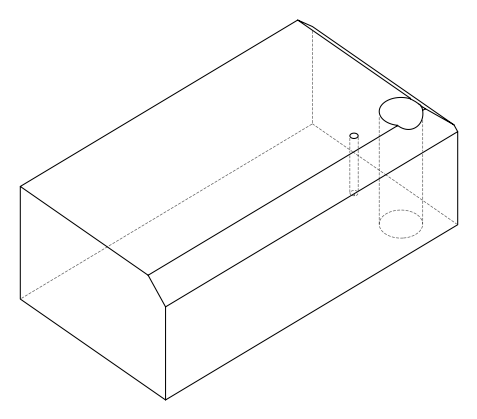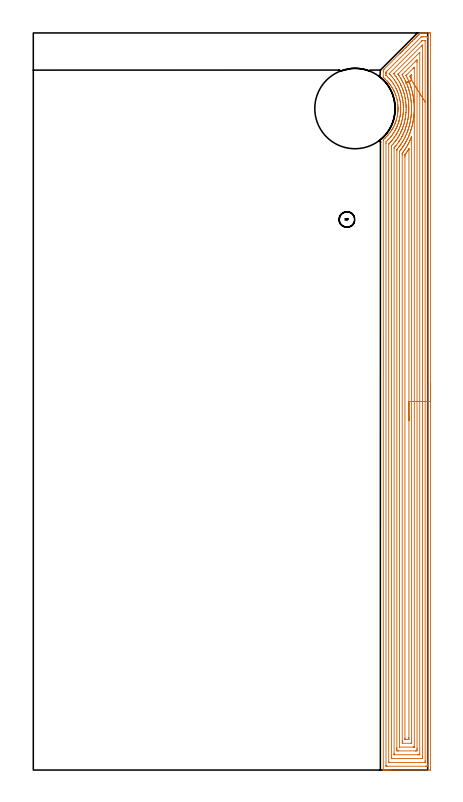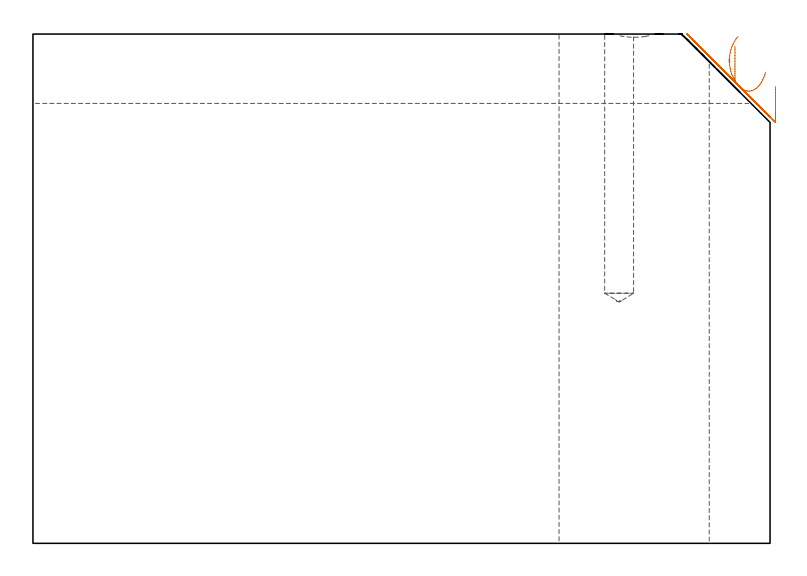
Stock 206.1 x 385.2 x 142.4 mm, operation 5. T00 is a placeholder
(PLAN: 5 operations, 3 tool changes, 39.4 min)
(1 SPOT_DRILL | STEP1POCKET | NXT0321_9005460120000 | 0.03 min | 0 mm3)
(2 INDEXABLE_INSERT_DRILL_THROUGH_HOLE_FROM_SOLID | STEP1HOLE | NXT0302_036 | 0.59 min | 197209 mm3)
(3 DRILL_BLIND_HOLE_INTO_CENTER | STEP1POCKET | UGT0301_476 | 0.31 min | 3750 mm3)
(4 AREA_MILL | FG_CHAMFER_SURFACE | UGT0205_001 | 11.1 min | 38435 mm3)
(5 AREA_MILL_1 | FG_CHAMFER_SURFACE_1 | UGT0205_001 | 27.38 min | 113878 mm3)
(TOOL NXT0321_9005460120000 | NC Spot Drill, 142deg, 12mm, Carbide, Uncoated | D12 PA142 FL30 Z2)
(TOOL NXT0302_036 | Index. Insert Drill 42mm [880-D4200L50-05] | D42 PA176 FL210 Z2)
(TOOL UGT0301_476 | Carbide Drill 8.1 mm | D8.1 PA118 FL75 Z2)
(TOOL UGT0205_001 | Chamfer Mill 20 x 3 x 45 deg. | D20 FL50 Z2)
(OP 5 AREA_MILL_1)
G17 G21 G94 G90
T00 M6
G54
G17 G0 G90 X207.6 Y202.6 S1061 M3
G43 Z152.4 H0
Z127.7
G94 G1 Y202.562 Z126.828 F250.
Y202.448 Z125.963
Y202.259 Z125.112
Y201.997 Z124.28
Y201.663 Z123.474
Y201.26 Z122.7
Y200.792 Z121.964
Y200.26 Z121.272
Y199.671 Z120.629
Y199.028 Z120.04
Y198.336 Z119.508
Y197.6 Z119.04
Y196.826 Z118.637
Y196.02 Z118.303
Y195.188 Z118.041
Y194.337 Z117.852
Y193.472 Z117.738
Y192.6 Z117.7
Y1.049
X207.599 Y0.613 Z117.701
X207.595 Y0.161 Z117.703
X207.592 Y0.01 Z117.706
X207.149 Y0. Z118.148
X186.6 Z138.695
X185.995 Z139.299
X185.442 Z139.855
X185.114 Z140.182
X184.56 Z140.736
X184.232 Z141.063
X183.576 Z141.723
X183.236 Z142.064
X183.018 Z142.275
X182.904 Y0.006 Z142.387
X182.902 Y0.007 Z142.388
X182.9 Y0.165 Z142.4
Y0.166
Y329.224
X182.904 Y329.443 Z142.389
X183.02 Y329.549 Z142.277
X183.087 Y329.608 Z142.212
X183.159 Y329.67 Z142.141
X183.597 Y330.049 Z141.702
X183.67 Y330.117 Z141.629
X183.792 Y330.23 Z141.504
X183.915 Y330.343 Z141.383
X184.534 Y330.942 Z140.764
X184.809 Y331.227 Z140.489
X185.366 Y331.834 Z139.934
X185.424 Y331.902 Z139.876
X185.701 Y332.228 Z139.595
X186.107 Y332.727 Z139.193
X186.597 Y333.374 Z138.701
X186.772 Y333.619 Z138.526
X187.213 Y334.284 Z138.082
X187.317 Y334.439 Z137.979
X187.366 Y334.512 Z137.931
X187.41 Y334.581 Z137.887
X187.491 Y334.709 Z137.807
X187.894 Y335.404 Z137.405
X187.931 Y335.474 Z137.368
X188.052 Y335.697 Z137.248
X188.172 Y335.921 Z137.126
X188.24 Y336.046 Z137.059
X188.346 Y336.244 Z136.951
X188.384 Y336.315 Z136.912
X188.592 Y336.751 Z136.706
X188.791 Y337.189 Z136.508
X188.933 Y337.53 Z136.365
X189.006 Y337.707 Z136.289
X189.135 Y338.014 Z136.162
X189.163 Y338.082 Z136.133
X189.279 Y338.38 Z136.019
X189.3 Y338.442 Z135.997
X189.354 Y338.6 Z135.942
X189.485 Y338.975 Z135.814
X189.577 Y339.271 Z135.721
X189.598 Y339.344 Z135.697
X189.741 Y339.801 Z135.555
X189.762 Y339.867 Z135.534
X190. Y340.76 Z135.298
X190.173 Y341.504 Z135.125
X190.201 Y341.652 Z135.096
X190.213 Y341.725 Z135.083
X190.351 Y342.545 Z134.945
X190.405 Y342.958 Z134.893
X190.417 Y343.065 Z134.877
X190.465 Y343.437 Z134.829
X190.472 Y343.511 Z134.822
X190.518 Y343.999 Z134.779
X190.547 Y344.33 Z134.747
X190.551 Y344.404 Z134.741
X190.575 Y344.776 Z134.723
X190.59 Y345.222 Z134.708
X190.591 Y345.251
Y345.297 Z134.706
X190.596 Y345.669 Z134.702
X190.595 Y345.753 Z134.703
X190.589 Y346.115 Z134.706
X190.585 Y346.19 Z134.708
X190.577 Y346.382 Z134.718
X190.548 Y347.007 Z134.743
X190.541 Y347.083 Z134.749
X190.488 Y347.726 Z134.809
X190.473 Y347.9 Z134.824
X190.361 Y348.792 Z134.938
X190.351 Y348.855 Z134.948
X190.213 Y349.685 Z135.085
X190.101 Y350.237 Z135.199
X190.018 Y350.577 Z135.277
X189.782 Y351.47 Z135.517
X189.505 Y352.362 Z135.792
X189.477 Y352.441 Z135.818
X189.382 Y352.722 Z135.917
X189.325 Y352.887 Z135.973
X189.279 Y353.021 Z136.02
X189.19 Y353.255 Z136.106
X189.009 Y353.702 Z136.288
X188.819 Y354.148 Z136.48
X188.575 Y354.673 Z136.721
X188.43 Y354.992 Z136.87
X188.407 Y355.04 Z136.892
X188.31 Y355.227 Z136.989
X188.162 Y355.51 Z137.135
X188.131 Y355.566 Z137.166
X187.932 Y355.933 Z137.367
X187.492 Y356.692 Z137.808
X187.408 Y356.825 Z137.891
X186.816 Y357.718 Z138.483
X186.598 Y358.027 Z138.702
X186.437 Y358.245 Z138.863
X186.381 Y358.321 Z138.919
X186.157 Y358.61 Z139.141
X186.091 Y358.691 Z139.205
X185.995 Y358.81 Z139.301
X185.733 Y359.138 Z139.567
X185.704 Y359.174 Z139.596
X185.582 Y359.32 Z139.718
X185.565 Y359.34 Z139.735
X185.422 Y359.503 Z139.876
X185.408 Y359.519 Z139.89
X185.114 Y359.841 Z140.186
X184.808 Y360.174 Z140.488
X184.597 Y360.395 Z140.701
X183.899 Y361.073 Z141.398
X183.792 Y361.172 Z141.506
X183.668 Y361.288 Z141.631
X182.99 Y361.876 Z142.309
X182.906 Y361.95 Z142.392
X182.9 Y362.263 Z142.4
Y364.942
X182.907 Y365.801 Z142.393
X182.938 Y365.835 Z142.362
X183.351 Y366.251 Z141.949
X191.589 Y374.49 Z133.709
X191.724 Y374.626 Z133.571
X191.864 Y374.765 Z133.434
X192.024 Y374.925 Z133.274
X192.165 Y375.067 Z133.131
X192.31 Y375.211 Z132.988
X192.459 Y375.36 Z132.839
X192.606 Y375.508 Z132.69
X192.757 Y375.658 Z132.541
X192.894 Y375.795 Z132.404
X193.046 Y375.949 Z132.249
X193.203 Y376.104 Z132.095
X193.329 Y376.23 Z131.969
X193.487 Y376.39 Z131.808
X193.991 Y376.891 Z131.309
X194.245 Y377.146 Z131.053
X194.369 Y377.27 Z130.928
X194.718 Y377.618 Z130.582
X194.908 Y377.808 Z130.392
X195.138 Y378.039 Z130.16
X195.25 Y378.152 Z130.046
X195.825 Y378.725 Z129.475
X196.031 Y378.932 Z129.267
X196.131 Y379.033 Z129.165
X196.572 Y379.472 Z128.727
X197.013 Y379.915 Z128.283
X197.222 Y380.123 Z128.077
X197.264 Y380.164 Z128.036
X197.894 Y380.796 Z127.402
X198.112 Y381.012 Z127.188
X198.776 Y381.677 Z126.521
X198.96 Y381.86 Z126.34
X199.009 Y381.909 Z126.291
X199.657 Y382.558 Z125.64
X199.809 Y382.709 Z125.491
X199.901 Y382.801 Z125.398
X200.098 Y382.999 Z125.2
X200.198 Y383.099 Z125.1
X200.538 Y383.44 Z124.759
X200.657 Y383.558 Z124.642
X200.794 Y383.694 Z124.505
X200.979 Y383.88 Z124.318
X201.091 Y383.992 Z124.206
X201.687 Y384.587 Z123.612
X201.861 Y384.762 Z123.437
X202.301 Y385.2 Z122.998
X203.623 Z121.671
X204.833 Z120.464
X205.386 Z119.908
X206.872 Z118.423
X207.149 Y385.197 Z118.147
X207.591 Y385.19 Z117.705
X207.595 Y385.039 Z117.702
X207.599 Y384.587 Z117.701
X207.6 Y384.131 Z117.7
Y192.6
X206.186 Z119.114
Y3.292
X206.184 Y2.484 Z119.116
X206.182 Y2.399 Z119.118
X206.166 Y2.01 Z119.134
X205.777 Y2.003 Z119.523
X205.386 Y2.001 Z119.914
X204.898 Y2. Z120.402
X185.114 Y2.001 Z140.186
X184.622 Y2.003 Z140.678
X184.413 Y2.01 Z140.887
X184.321 Y2.031 Z140.979
X184.316 Y2.314 Z140.984
X184.315 Y2.399 Z140.985
Y327.438
X184.321 Y328.241 Z140.979
X184.328 Y328.331 Z140.972
X185.186 Y329.15 Z140.114
X185.261 Y329.224 Z140.039
X185.622 Y329.601 Z139.678
X185.995 Y329.996 Z139.305
X186.053 Y330.058 Z139.247
X186.105 Y330.117 Z139.195
X186.463 Y330.535 Z138.837
X186.867 Y331.01 Z138.433
X186.877 Y331.022 Z138.423
X187.258 Y331.516 Z138.042
X187.554 Y331.902 Z137.746
X187.61 Y331.978 Z137.69
X187.641 Y332.021 Z137.659
X187.758 Y332.19 Z137.542
X188.001 Y332.549 Z137.299
X188.165 Y332.795 Z137.135
X188.352 Y333.086 Z136.948
X188.639 Y333.539 Z136.661
X188.695 Y333.632 Z136.605
X188.728 Y333.688 Z136.572
X189.015 Y334.2 Z136.285
X189.228 Y334.581 Z136.072
X189.291 Y334.698 Z136.009
X189.332 Y334.773 Z135.968
X189.521 Y335.132 Z135.779
X189.633 Y335.36 Z135.667
X189.687 Y335.474 Z135.613
X189.912 Y335.971 Z135.388
X190.088 Y336.367 Z135.212
X190.144 Y336.498 Z135.156
X190.402 Y337.116 Z134.898
X190.443 Y337.219 Z134.857
X190.458 Y337.26 Z134.842
X190.674 Y337.878 Z134.626
X190.768 Y338.153 Z134.532
X190.895 Y338.547 Z134.405
X191.052 Y339.046 Z134.248
X191.073 Y339.117 Z134.227
X191.09 Y339.177 Z134.21
X191.104 Y339.228 Z134.196
X191.293 Y339.939 Z134.007
X191.46 Y340.654 Z133.84
X191.499 Y340.832 Z133.801
X191.606 Y341.398 Z133.694
X191.663 Y341.725 Z133.637
X191.734 Y342.162 Z133.566
X191.798 Y342.618 Z133.502
X191.821 Y342.793 Z133.479
X191.839 Y342.949 Z133.461
X191.896 Y343.511 Z133.404
X191.919 Y343.761 Z133.381
X191.967 Y344.404 Z133.333
X191.978 Y344.593 Z133.322
X192.004 Y345.297 Z133.296
X192.005 Y345.377 Z133.295
X192.003 Y346.107 Z133.297
X192.001 Y346.19 Z133.299
X191.972 Y346.888 Z133.328
X191.962 Y347.083 Z133.338
X191.947 Y347.304 Z133.353
X191.887 Y347.976 Z133.413
X191.855 Y348.29 Z133.445
X191.782 Y348.869 Z133.518
X191.72 Y349.32 Z133.58
X191.647 Y349.762 Z133.653
X191.534 Y350.401 Z133.766
X191.481 Y350.655 Z133.819
X191.284 Y351.508 Z134.016
X191.273 Y351.548 Z134.027
X191.269 Y351.562 Z134.031
X191.018 Y352.441 Z134.282
X190.903 Y352.826 Z134.397
X190.737 Y353.334 Z134.563
X190.443 Y354.186 Z134.857
X190.427 Y354.227 Z134.873
X190.402 Y354.288 Z134.898
X190.048 Y355.12 Z135.252
X189.757 Y355.773 Z135.543
X189.644 Y356.013 Z135.656
X189.521 Y356.262 Z135.779
X189.179 Y356.906 Z136.121
X188.735 Y357.702 Z136.565
X188.678 Y357.798 Z136.622
X188.639 Y357.862 Z136.661
X188.1 Y358.691 Z137.2
X187.758 Y359.2 Z137.542
X187.482 Y359.584 Z137.818
X186.877 Y360.375 Z138.423
X186.794 Y360.477 Z138.506
X186.426 Y360.914 Z138.874
X186.026 Y361.37 Z139.274
X185.995 Y361.404 Z139.305
X185.582 Y361.841 Z139.718
X185.171 Y362.263 Z140.129
X184.35 Y363.051 Z140.95
X184.322 Y363.079 Z140.978
X184.32 Y363.103 Z140.98
X184.318 Y363.156 Z140.982
X184.314 Y363.966 Z140.986
Y364.049
X184.316 Y364.454 Z140.984
X184.319 Y364.656 Z140.981
X184.321 Y364.753 Z140.979
X184.367 Y364.806 Z140.933
X184.495 Y364.942 Z140.805
X184.805 Y365.255 Z140.495
X185.114 Y365.564 Z140.186
X202.352 Y382.801 Z122.948
X202.55 Y382.996 Z122.75
X202.742 Y383.182 Z122.558
X203.235 Y383.195 Z122.065
X203.623 Y383.198 Z121.677
X204.112 Y383.2 Z121.188
X204.993 Z120.307
X205.386 Y383.199 Z119.914
X205.878 Y383.197 Z119.422
X206.087 Y383.19 Z119.213
X206.179 Y383.169 Z119.121
X206.184 Y382.886 Z119.116
X206.185 Y382.801 Z119.115
X206.186 Y192.6 Z119.114
X204.772 Z120.528
Y4.807
X204.771 Y4.184 Z120.529
X204.769 Y4.05 Z120.531
X204.766 Y4.018 Z120.534
X204.764 Y4.01 Z120.536
X204.747 Y4.007 Z120.553
X204.686 Y4.001 Z120.614
X186.177 Y4. Z139.123
X185.995 Y4.001 Z139.305
X185.813 Y4.003 Z139.487
X185.762 Y4.006 Z139.538
X185.735 Y4.01 Z139.565
X185.734 Y4.024 Z139.566
X185.731 Y4.094 Z139.569
X185.729 Y4.184 Z139.571
Y326.815
X185.731 Y327.126 Z139.569
X185.733 Y327.203 Z139.567
X185.735 Y327.238 Z139.565
X185.759 Y327.268 Z139.541
X185.923 Y327.438 Z139.377
X185.959 Y327.474 Z139.341
X185.995 Y327.51 Z139.305
X186.396 Y327.925 Z138.904
X186.784 Y328.331 Z138.516
X186.829 Y328.379 Z138.471
X186.877 Y328.432 Z138.423
X187.243 Y328.853 Z138.057
X187.564 Y329.224 Z137.736
X187.653 Y329.33 Z137.647
X187.758 Y329.461 Z137.542
X188.045 Y329.825 Z137.255
X188.272 Y330.117 Z137.028
X188.431 Y330.328 Z136.869
X188.639 Y330.611 Z136.661
X188.803 Y330.844 Z136.497
X188.917 Y331.01 Z136.383
X189.513 Y331.911 Z135.787
X189.521 Y331.924 Z135.779
X189.843 Y332.469 Z135.457
X190.034 Y332.795 Z135.266
X190.167 Y333.033 Z135.133
X190.402 Y333.46 Z134.898
X190.482 Y333.608 Z134.818
X190.523 Y333.688 Z134.777
X190.779 Y334.199 Z134.521
X190.962 Y334.581 Z134.338
X191.064 Y334.804 Z134.236
X191.284 Y335.295 Z134.016
X191.337 Y335.42 Z133.963
X191.36 Y335.474 Z133.94
X191.594 Y336.053 Z133.706
X191.717 Y336.367 Z133.583
X191.838 Y336.699 Z133.462
X192.037 Y337.26 Z133.263
X192.07 Y337.357 Z133.23
X192.165 Y337.655 Z133.135
X192.282 Y338.035 Z133.018
X192.317 Y338.153 Z132.983
X192.477 Y338.73 Z132.823
X192.562 Y339.046 Z132.738
X192.661 Y339.437 Z132.639
X192.782 Y339.939 Z132.518
X192.831 Y340.158 Z132.469
X192.969 Y340.832 Z132.331
X192.981 Y340.898 Z132.319
X193.046 Y341.276 Z132.254
X193.109 Y341.662 Z132.191
X193.118 Y341.725 Z132.182
X193.213 Y342.45 Z132.087
X193.232 Y342.618 Z132.068
X193.299 Y343.256 Z132.001
X193.321 Y343.511 Z131.979
X193.365 Y344.082 Z131.935
X193.385 Y344.404 Z131.915
X193.405 Y344.934 Z131.895
X193.414 Y345.297 Z131.886
X193.415 Y345.816 Z131.885
X193.412 Y346.19 Z131.888
X193.393 Y346.732 Z131.907
X193.376 Y347.083 Z131.924
X193.338 Y347.681 Z131.962
X193.313 Y347.976 Z131.987
X193.246 Y348.667 Z132.054
X193.222 Y348.869 Z132.078
X193.115 Y349.692 Z132.185
X193.104 Y349.762 Z132.196
X193.046 Y350.12 Z132.254
X192.946 Y350.655 Z132.354
X192.816 Y351.314 Z132.484
X192.763 Y351.548 Z132.537
X192.673 Y351.926 Z132.627
X192.537 Y352.441 Z132.763
X192.345 Y353.151 Z132.955
X192.291 Y353.334 Z133.009
X192.165 Y353.742 Z133.135
X192.047 Y354.107 Z133.253
X192.008 Y354.227 Z133.292
X191.922 Y354.473 Z133.378
X191.686 Y355.12 Z133.614
X191.57 Y355.41 Z133.73
X191.325 Y356.013 Z133.975
X191.284 Y356.11 Z134.016
X191.035 Y356.654 Z134.265
X190.918 Y356.906 Z134.382
X190.57 Y357.629 Z134.73
X190.48 Y357.798 Z134.82
X190.402 Y357.943 Z134.898
X189.978 Y358.691 Z135.322
X189.521 Y359.463 Z135.779
X189.445 Y359.584 Z135.855
X189.307 Y359.801 Z135.993
X188.851 Y360.477 Z136.449
X188.639 Y360.78 Z136.661
X188.197 Y361.37 Z137.103
X187.758 Y361.933 Z137.542
X187.487 Y362.263 Z137.813
X186.877 Y362.962 Z138.423
X186.701 Y363.156 Z138.599
X186.356 Y363.522 Z138.944
X185.995 Y363.903 Z139.305
X185.959 Y363.949 Z139.341
X185.995 Y363.991 Z139.305
X186.05 Y364.049 Z139.25
X203.015 Y381.016 Z122.285
X203.14 Y381.134 Z122.16
X203.185 Y381.174 Z122.115
X203.21 Y381.19 Z122.09
X203.26 Y381.193 Z122.04
X203.442 Y381.199 Z121.858
X204.686 Z120.614
X204.747 Y381.193 Z120.553
X204.764 Y381.19 Z120.536
X204.766 Y381.182 Z120.534
X204.769 Y381.15 Z120.531
X204.771 Y381.016 Z120.529
X204.772 Y192.6 Z120.528
X203.357 Z121.943
Y6.863
X203.354 Y6.243 Z121.946
X203.35 Y6.034 Z121.95
X203.348 Y6.009 Z121.952
X203.327 Y6.007 Z121.973
X203.275 Y6.003 Z122.025
X203.168 Y6.001 Z122.132
X187.728 Y6. Z137.572
X187.328 Y6.01 Z137.972
X187.15 Y6.024 Z138.15
X187.148 Y6.126 Z138.152
X187.144 Y6.593 Z138.156
X187.143 Y6.863 Z138.157
Y7.487
Y325.652
X187.145 Y325.963 Z138.155
X187.147 Y326.119 Z138.153
X187.15 Y326.193 Z138.15
X187.181 Y326.236 Z138.119
X187.758 Y326.871 Z137.542
X188.023 Y327.17 Z137.277
X188.257 Y327.438 Z137.043
X188.433 Y327.647 Z136.867
X188.639 Y327.896 Z136.661
X188.832 Y328.135 Z136.468
X188.986 Y328.331 Z136.314
X189.22 Y328.635 Z136.08
X189.521 Y329.031 Z135.779
X189.602 Y329.141 Z135.698
X189.661 Y329.224 Z135.639
X189.963 Y329.668 Z135.337
X190.266 Y330.117 Z135.034
X190.32 Y330.2 Z134.98
X190.402 Y330.327 Z134.898
X190.663 Y330.745 Z134.637
X190.824 Y331.01 Z134.476
X190.996 Y331.301 Z134.304
X191.284 Y331.798 Z134.016
X191.321 Y331.865 Z133.979
X191.341 Y331.902 Z133.959
X191.628 Y332.446 Z133.672
X191.81 Y332.795 Z133.49
X191.929 Y333.034 Z133.371
X192.165 Y333.521 Z133.135
X192.218 Y333.635 Z133.082
X192.242 Y333.688 Z133.058
X192.487 Y334.255 Z132.813
X192.626 Y334.581 Z132.674
X192.75 Y334.882 Z132.55
X192.988 Y335.474 Z132.312
X193.005 Y335.517 Z132.295
X193.046 Y335.632 Z132.254
X193.236 Y336.176 Z132.064
X193.3 Y336.367 Z132.
X193.454 Y336.847 Z131.846
X193.582 Y337.26 Z131.718
X193.662 Y337.53 Z131.638
X193.839 Y338.153 Z131.461
X193.858 Y338.224 Z131.442
X193.928 Y338.489 Z131.372
X194.038 Y338.935 Z131.262
X194.064 Y339.046 Z131.236
X194.201 Y339.662 Z131.099
X194.257 Y339.939 Z131.043
X194.347 Y340.408 Z130.953
X194.42 Y340.832 Z130.88
X194.475 Y341.171 Z130.825
X194.555 Y341.725 Z130.745
X194.585 Y341.953 Z130.715
X194.664 Y342.618 Z130.636
X194.678 Y342.751 Z130.622
X194.748 Y343.511 Z130.552
X194.753 Y343.568 Z130.547
X194.808 Y344.404 Z130.492
X194.835 Y345.297 Z130.465
X194.833 Y346.166 Z130.467
X194.832 Y346.19 Z130.468
X194.809 Y346.861 Z130.491
X194.8 Y347.083 Z130.5
X194.799 Y347.093 Z130.501
X194.741 Y347.976 Z130.559
X194.735 Y348.051 Z130.565
X194.655 Y348.869 Z130.645
X194.636 Y349.044 Z130.664
X194.543 Y349.762 Z130.757
X194.498 Y350.077 Z130.802
X194.404 Y350.655 Z130.896
X194.317 Y351.153 Z130.983
X194.238 Y351.548 Z131.062
X194.081 Y352.285 Z131.219
X194.044 Y352.441 Z131.256
X193.928 Y352.91 Z131.372
X193.814 Y353.334 Z131.486
X193.771 Y353.493 Z131.529
X193.553 Y354.227 Z131.747
X193.384 Y354.778 Z131.916
X193.269 Y355.12 Z132.031
X193.046 Y355.764 Z132.254
X192.956 Y356.013 Z132.344
X192.9 Y356.161 Z132.4
X192.587 Y356.906 Z132.713
X192.23 Y357.733 Z133.07
X192.2 Y357.798 Z133.1
X192.165 Y357.873 Z133.135
X191.897 Y358.42 Z133.403
X191.762 Y358.691 Z133.538
X191.284 Y359.596 Z134.016
X190.761 Y360.477 Z134.539
X190.402 Y361.059 Z134.898
X190.202 Y361.37 Z135.098
X189.792 Y361.988 Z135.508
X189.596 Y362.263 Z135.704
X189.521 Y362.364 Z135.779
X188.914 Y363.156 Z136.386
X188.349 Y363.874 Z136.951
X188.346 Y363.886 Z136.954
X188.379 Y363.924 Z136.921
X188.426 Y363.975 Z136.874
X188.498 Y364.049 Z136.802
X188.569 Y364.121 Z136.731
X202.785 Y378.337 Z122.515
X203.169 Y378.713 Z122.131
X203.346 Y378.885 Z121.954
X203.35 Y378.799 Z121.95
X203.355 Y378.337 Z121.945
X203.357 Y378.066 Z121.943
Y192.6
X201.943 Z123.357
X201.942 Y8.482 Z123.358
X201.94 Y8.315 Z123.36
X201.934 Y8.01 Z123.366
X201.861 Y8.007 Z123.439
X201.618 Y8.002 Z123.682
X200.979 Y8. Z124.321
X200.739 Z124.561
X188.639 Y8.001 Z136.661
X188.597 Y8.003 Z136.703
X188.574 Y8.006 Z136.726
X188.567 Y8.008 Z136.733
X188.564 Y8.065 Z136.736
X188.559 Y8.399 Z136.741
X188.557 Y8.566 Z136.743
Y324.842
X188.564 Y325.201 Z136.736
X188.585 Y325.23 Z136.715
X188.639 Y325.298 Z136.661
X188.803 Y325.486 Z136.497
X188.947 Y325.652 Z136.353
X189.213 Y325.964 Z136.087
X189.521 Y326.329 Z135.779
X189.618 Y326.447 Z135.682
X189.696 Y326.545 Z135.604
X190.402 Y327.456 Z134.898
X190.762 Y327.966 Z134.538
X191.018 Y328.331 Z134.282
X191.126 Y328.491 Z134.174
X191.284 Y328.729 Z134.016
X191.477 Y329.028 Z133.823
X191.6 Y329.224 Z133.7
X191.816 Y329.577 Z133.484
X192.165 Y330.156 Z133.135
X192.468 Y330.703 Z132.832
X192.635 Y331.01 Z132.665
X192.779 Y331.28 Z132.521
X193.046 Y331.791 Z132.254
X193.084 Y331.865 Z132.216
X193.102 Y331.902 Z132.198
X193.365 Y332.473 Z131.935
X193.512 Y332.795 Z131.788
X193.64 Y333.087 Z131.66
X193.899 Y333.688 Z131.401
X193.908 Y333.709 Z131.392
X193.928 Y333.757 Z131.372
X194.159 Y334.347 Z131.141
X194.249 Y334.581 Z131.051
X194.399 Y334.997 Z130.901
X194.566 Y335.474 Z130.734
X194.628 Y335.658 Z130.672
X194.809 Y336.221 Z130.491
X194.844 Y336.332 Z130.456
X194.854 Y336.367 Z130.446
X195.042 Y337.024 Z130.258
X195.108 Y337.26 Z130.192
X195.231 Y337.726 Z130.069
X195.34 Y338.153 Z129.96
X195.409 Y338.439 Z129.891
X195.55 Y339.046 Z129.75
X195.575 Y339.163 Z129.725
X195.691 Y339.74 Z129.609
X195.722 Y339.907 Z129.578
X195.728 Y339.939 Z129.572
X195.848 Y340.673 Z129.452
X195.872 Y340.832 Z129.428
X195.957 Y341.455 Z129.343
X195.991 Y341.725 Z129.309
X196.052 Y342.252 Z129.248
X196.089 Y342.618 Z129.211
X196.13 Y343.066 Z129.17
X196.164 Y343.511 Z129.136
X196.19 Y343.898 Z129.11
X196.217 Y344.404 Z129.083
X196.23 Y344.751 Z129.07
X196.243 Y345.297 Z129.057
X196.245 Y345.629 Z129.055
X196.241 Y346.19 Z129.059
X196.232 Y346.534 Z129.068
X196.21 Y347.083 Z129.09
X196.191 Y347.469 Z129.109
X196.157 Y347.976 Z129.143
X196.122 Y348.432 Z129.178
X196.08 Y348.869 Z129.22
X196.022 Y349.426 Z129.278
X195.981 Y349.762 Z129.319
X195.889 Y350.454 Z129.411
X195.858 Y350.655 Z129.442
X195.715 Y351.523 Z129.585
X195.711 Y351.548 Z129.589
X195.691 Y351.658 Z129.609
X195.527 Y352.441 Z129.773
X195.48 Y352.654 Z129.82
X195.316 Y353.334 Z129.984
X195.188 Y353.843 Z130.112
X195.082 Y354.227 Z130.218
X194.835 Y355.093 Z130.465
X194.827 Y355.12 Z130.473
X194.809 Y355.177 Z130.491
X194.605 Y355.806 Z130.695
X194.536 Y356.013 Z130.764
X194.388 Y356.439 Z130.912
X194.217 Y356.906 Z131.083
X193.928 Y357.642 Z131.372
X193.817 Y357.911 Z131.483
X193.466 Y358.691 Z131.834
X193.046 Y359.598 Z132.254
X192.579 Y360.477 Z132.721
X192.165 Y361.225 Z133.135
X192.082 Y361.37 Z133.218
X191.962 Y361.576 Z133.338
X191.536 Y362.263 Z133.764
X191.284 Y362.659 Z134.016
X190.956 Y363.156 Z134.344
X190.607 Y363.68 Z134.693
X190.605 Y363.697 Z134.695
X190.612 Y363.707 Z134.688
X190.633 Y363.732 Z134.667
X190.673 Y363.775 Z134.627
X201.763 Y374.864 Z123.537
X201.861 Y374.957 Z123.439
X201.928 Y375.018 Z123.372
X201.937 Y375.02 Z123.363
X201.939 Y374.987 Z123.361
X201.942 Y374.932 Z123.358
X201.943 Y374.848 Z123.357
Y374.765
Y192.6
X200.529 Z124.771
Y11.328
X200.528 Y10.893 Z124.772
X200.525 Y10.435 Z124.775
X200.52 Y10.007 Z124.78
X200.098 Y10.004 Z125.202
X199.645 Y10.001 Z125.655
X190.831 Z134.469
X190.402 Y10.005 Z134.898
X189.98 Y10.01 Z135.32
X189.975 Y10.435 Z135.325
X189.972 Y10.871 Z135.328
X189.971 Y11.328 Z135.329
Y11.765
X189.972 Y323.866 Z135.328
X189.973 Y324.084 Z135.327
X189.976 Y324.193 Z135.324
X189.978 Y324.243 Z135.322
X190.001 Y324.272 Z135.299
X190.401 Y324.759 Z134.899
X190.794 Y325.255 Z134.506
X191.105 Y325.652 Z134.195
X191.183 Y325.753 Z134.117
X191.284 Y325.887 Z134.016
X191.56 Y326.265 Z133.74
X191.761 Y326.545 Z133.539
X191.928 Y326.785 Z133.372
X192.165 Y327.134 Z133.135
X192.286 Y327.316 Z133.014
X192.365 Y327.438 Z132.935
X192.631 Y327.858 Z132.669
X192.928 Y328.331 Z132.372
X192.973 Y328.405 Z132.327
X193.046 Y328.529 Z132.254
X193.299 Y328.968 Z132.001
X193.445 Y329.224 Z131.855
X193.618 Y329.537 Z131.682
X193.928 Y330.105 Z131.372
X193.932 Y330.112 Z131.368
X194.228 Y330.705 Z131.072
X194.377 Y331.01 Z130.923
X194.516 Y331.307 Z130.784
X194.809 Y331.949 Z130.491
X195.059 Y332.542 Z130.241
X195.164 Y332.795 Z130.136
X195.316 Y333.175 Z129.984
X195.517 Y333.688 Z129.783
X195.564 Y333.816 Z129.736
X195.691 Y334.168 Z129.609
X195.797 Y334.474 Z129.503
X195.833 Y334.581 Z129.467
X196.015 Y335.146 Z129.285
X196.117 Y335.474 Z129.183
X196.223 Y335.828 Z129.077
X196.381 Y336.367 Z128.919
X196.423 Y336.519 Z128.877
X196.572 Y337.069 Z128.728
X196.611 Y337.221 Z128.689
X196.62 Y337.26 Z128.68
X196.782 Y337.94 Z128.518
X196.831 Y338.153 Z128.469
X196.942 Y338.671 Z128.358
X197.018 Y339.046 Z128.282
X197.087 Y339.417 Z128.213
X197.178 Y339.939 Z128.122
X197.217 Y340.179 Z128.083
X197.314 Y340.832 Z127.986
X197.332 Y340.956 Z127.969
X197.429 Y341.725 Z127.871
X197.432 Y341.747 Z127.868
X197.454 Y341.935 Z127.846
X197.514 Y342.557 Z127.786
X197.519 Y342.618 Z127.781
X197.58 Y343.383 Z127.72
X197.588 Y343.511 Z127.712
X197.628 Y344.227 Z127.672
X197.636 Y344.404 Z127.664
X197.656 Y345.092 Z127.644
X197.658 Y345.297 Z127.642
X197.659 Y345.982 Z127.641
X197.656 Y346.19 Z127.644
X197.637 Y346.897 Z127.663
X197.629 Y347.083 Z127.671
X197.589 Y347.838 Z127.711
X197.58 Y347.976 Z127.72
X197.517 Y348.804 Z127.783
X197.512 Y348.869 Z127.788
X197.454 Y349.463 Z127.846
X197.421 Y349.762 Z127.879
X197.417 Y349.799 Z127.883
X197.303 Y350.655 Z127.997
X197.278 Y350.833 Z128.022
X197.161 Y351.548 Z128.139
X197.1 Y351.906 Z128.2
X196.996 Y352.441 Z128.304
X196.879 Y353.023 Z128.421
X196.808 Y353.334 Z128.492
X196.607 Y354.191 Z128.693
X196.598 Y354.227 Z128.702
X196.572 Y354.326 Z128.728
X196.352 Y355.12 Z128.948
X196.264 Y355.432 Z129.036
X196.087 Y356.013 Z129.213
X195.863 Y356.731 Z129.437
X195.804 Y356.906 Z129.496
X195.691 Y357.23 Z129.609
X195.482 Y357.798 Z129.818
X195.352 Y358.141 Z129.948
X195.125 Y358.691 Z130.175
X194.809 Y359.44 Z130.491
X194.746 Y359.584 Z130.554
X194.695 Y359.7 Z130.605
X194.324 Y360.477 Z130.976
X193.928 Y361.276 Z131.372
X193.896 Y361.338 Z131.404
X193.879 Y361.37 Z131.421
X193.823 Y361.476 Z131.477
X193.387 Y362.263 Z131.913
X193.262 Y362.482 Z132.038
X193.046 Y362.856 Z132.254
X192.87 Y363.156 Z132.43
X192.792 Y363.294 Z132.508
X192.748 Y363.388 Z132.552
X192.781 Y363.425 Z132.519
X193.046 Y363.697 Z132.254
X194.29 Y364.942 Z131.01
X199.648 Y370.3 Z125.652
X200.098 Y370.745 Z125.202
X200.324 Y370.964 Z124.976
X200.522 Y371.147 Z124.778
X200.526 Y370.926 Z124.774
X200.528 Y370.757 Z124.772
X200.529 Y370.3 Z124.771
Y369.863
Y192.6
X199.115 Z126.185
X199.114 Y12.325 Z126.186
X199.113 Y12.221 Z126.187
X199.108 Y12.026 Z126.192
X199.105 Y12.01 Z126.195
X199.033 Y12.006 Z126.267
X198.917 Y12.002 Z126.383
X198.772 Y12.001 Z126.528
X198.553 Y12. Z126.747
X191.502 Z133.798
X191.431 Y12.003 Z133.869
X191.411 Y12.005 Z133.889
X191.395 Y12.009 Z133.905
X191.392 Y12.038 Z133.908
X191.387 Y12.116 Z133.913
X191.386 Y12.221 Z133.914
Y322.973
X191.387 Y323.17 Z133.913
X191.39 Y323.269 Z133.91
X191.392 Y323.314 Z133.908
X191.417 Y323.348 Z133.883
X191.583 Y323.563 Z133.717
X191.819 Y323.866 Z133.481
X191.971 Y324.062 Z133.329
X192.165 Y324.316 Z133.135
X192.354 Y324.568 Z132.946
X192.494 Y324.759 Z132.806
X192.725 Y325.084 Z132.575
X193.046 Y325.542 Z132.254
X193.091 Y325.607 Z132.209
X193.121 Y325.652 Z132.179
X193.442 Y326.144 Z131.858
X193.701 Y326.545 Z131.599
X193.789 Y326.685 Z131.511
X193.928 Y326.91 Z131.372
X194.124 Y327.238 Z131.176
X194.242 Y327.438 Z131.058
X194.45 Y327.802 Z130.85
X194.75 Y328.331 Z130.55
X194.771 Y328.369 Z130.529
X194.809 Y328.44 Z130.491
X195.078 Y328.951 Z130.222
X195.22 Y329.224 Z130.08
X195.378 Y329.54 Z129.922
X195.66 Y330.117 Z129.64
X195.67 Y330.138 Z129.63
X195.691 Y330.183 Z129.609
X195.944 Y330.753 Z129.356
X196.057 Y331.01 Z129.243
X196.212 Y331.374 Z129.088
X196.434 Y331.902 Z128.866
X196.475 Y332.001 Z128.825
X196.572 Y332.245 Z128.728
X196.725 Y332.641 Z128.575
X196.782 Y332.795 Z128.518
X196.96 Y333.295 Z128.34
X197.097 Y333.688 Z128.203
X197.187 Y333.959 Z128.113
X197.388 Y334.581 Z127.912
X197.404 Y334.631 Z127.896
X197.454 Y334.794 Z127.846
X197.606 Y335.319 Z127.694
X197.65 Y335.474 Z127.65
X197.799 Y336.017 Z127.501
X197.892 Y336.367 Z127.408
X197.982 Y336.725 Z127.318
X198.113 Y337.26 Z127.187
X198.156 Y337.442 Z127.144
X198.315 Y338.153 Z126.985
X198.318 Y338.17 Z126.982
X198.335 Y338.254 Z126.965
X198.461 Y338.919 Z126.839
X198.484 Y339.046 Z126.816
X198.561 Y339.503 Z126.739
X198.59 Y339.681 Z126.71
X198.63 Y339.939 Z126.67
X198.655 Y340.113 Z126.645
X198.703 Y340.459 Z126.597
X198.752 Y340.832 Z126.548
X198.781 Y341.059 Z126.519
X198.804 Y341.25 Z126.496
X198.858 Y341.725 Z126.442
X198.874 Y341.879 Z126.426
X198.891 Y342.054 Z126.409
X198.942 Y342.618 Z126.358
X198.956 Y342.776 Z126.344
X199.012 Y343.571 Z126.288
X199.055 Y344.438 Z126.245
X199.078 Y345.437 Z126.222
X199.076 Y346.19 Z126.224
X199.075 Y346.213 Z126.225
X199.047 Y347.124 Z126.253
X198.992 Y348.13 Z126.308
X198.925 Y348.997 Z126.375
X198.908 Y349.181 Z126.392
X198.85 Y349.762 Z126.45
X198.827 Y349.973 Z126.473
X198.803 Y350.18 Z126.497
X198.743 Y350.655 Z126.557
X198.713 Y350.877 Z126.587
X198.666 Y351.212 Z126.634
X198.614 Y351.548 Z126.686
X198.52 Y352.128 Z126.78
X198.494 Y352.279 Z126.806
X198.464 Y352.441 Z126.836
X198.335 Y353.124 Z126.965
X198.292 Y353.334 Z127.008
X198.28 Y353.389 Z127.02
X198.088 Y354.227 Z127.212
X198.011 Y354.555 Z127.289
X197.865 Y355.12 Z127.435
X197.693 Y355.77 Z127.607
X197.624 Y356.013 Z127.676
X197.454 Y356.597 Z127.846
X197.359 Y356.906 Z127.941
X197.315 Y357.046 Z127.985
X197.064 Y357.798 Z128.236
X196.856 Y358.403 Z128.444
X196.752 Y358.691 Z128.548
X196.702 Y358.823 Z128.598
X196.572 Y359.157 Z128.728
X196.45 Y359.461 Z128.85
X196.399 Y359.584 Z128.901
X196.272 Y359.888 Z129.028
X196.012 Y360.477 Z129.288
X195.691 Y361.195 Z129.609
X195.61 Y361.37 Z129.69
X195.535 Y361.528 Z129.765
X195.16 Y362.263 Z130.14
X194.809 Y362.948 Z130.491
X194.797 Y362.98 Z130.503
X194.809 Y363. Z130.491
X194.883 Y363.082 Z130.417
X194.954 Y363.156 Z130.346
X198.525 Y366.728 Z126.775
X198.717 Y366.918 Z126.583
X198.876 Y367.073 Z126.424
X199.108 Y367.297 Z126.192
X199.114 Y366.832 Z126.186
Y366.728
X199.115 Y192.6 Z126.185
X197.701 Z127.599
X197.7 Y14.9 Z127.6
X197.699 Y14.651 Z127.601
X197.693 Y14.007 Z127.607
X197.46 Y14. Z127.84
X197.454 Z127.846
X193.053 Z132.247
X192.807 Y14.007 Z132.493
X192.803 Y14.254 Z132.497
X192.8 Y14.9 Z132.5
Y15.15
Y321.437
X192.801 Y322.08 Z132.499
X192.803 Y322.326 Z132.497
X192.806 Y322.409 Z132.494
X192.853 Y322.476 Z132.447
X193.046 Y322.74 Z132.254
X193.146 Y322.872 Z132.154
X193.221 Y322.973 Z132.079
X193.521 Y323.386 Z131.779
X193.867 Y323.866 Z131.433
X193.892 Y323.902 Z131.408
X193.928 Y323.954 Z131.372
X194.249 Y324.434 Z131.051
X194.465 Y324.759 Z130.835
X194.601 Y324.97 Z130.699
X194.809 Y325.297 Z130.491
X194.945 Y325.515 Z130.355
X195.028 Y325.652 Z130.272
X195.276 Y326.072 Z130.024
X195.554 Y326.545 Z129.746
X195.604 Y326.633 Z129.696
X195.691 Y326.788 Z129.609
X195.92 Y327.206 Z129.38
X196.045 Y327.438 Z129.255
X196.228 Y327.786 Z129.072
X196.513 Y328.331 Z128.787
X196.533 Y328.371 Z128.767
X196.572 Y328.451 Z128.728
X196.818 Y328.975 Z128.482
X196.933 Y329.224 Z128.367
X197.095 Y329.586 Z128.205
X197.33 Y330.117 Z127.97
X197.368 Y330.204 Z127.932
X197.454 Y330.406 Z127.846
X197.632 Y330.829 Z127.668
X197.674 Y330.923 Z127.626
X197.693 Y330.962 Z127.607
X197.697 Y330.913 Z127.603
X197.7 Y330.858 Z127.6
X197.701 Y192.6 Z127.599
X196.286 Z129.014
Y16.976
X196.285 Y16.686 Z129.015
X196.279 Y16.089 Z129.021
X196.276 Y16.01 Z129.024
X196.198 Y16.007 Z129.102
X196.029 Y16.003 Z129.271
X195.691 Y16.001 Z129.609
X195.486 Y16. Z129.814
X194.605 Z130.695
X194.389 Y16.001 Z130.911
X194.282 Y16.002 Z131.018
X194.228 Y16.006 Z131.072
X194.22 Y16.009 Z131.08
X194.217 Y16.014 Z131.083
X194.216 Y16.034 Z131.084
X194.214 Y16.396 Z131.086
Y16.686
Y320.294
X194.215 Y320.896 Z131.085
X194.217 Y321.187 Z131.083
X194.221 Y321.488 Z131.079
X194.229 Y321.554 Z131.071
X194.261 Y321.602 Z131.039
X194.318 Y321.684 Z130.982
X194.602 Y322.08 Z130.698
X194.689 Y322.202 Z130.611
X194.809 Y322.373 Z130.491
X195.052 Y322.727 Z130.248
X195.219 Y322.973 Z130.081
X195.408 Y323.259 Z129.892
X195.691 Y323.691 Z129.609
X195.759 Y323.797 Z129.541
X195.803 Y323.866 Z129.497
X196.223 Y324.545 Z129.077
X196.274 Y324.623 Z129.026
X196.279 Y324.629 Z129.021
X196.281 Y324.61 Z129.019
X196.284 Y324.549 Z129.016
X196.286 Y324.375 Z129.014
Y324.155
Y192.6
Y191.728 Z129.052
Y190.864 Z129.166
Y190.012 Z129.354
Y189.18 Z129.617
Y188.374 Z129.951
Y187.6 Z130.353
Y186.864 Z130.822
Y186.172 Z131.353
Y185.529 Z131.943
Y184.94 Z132.586
Y184.409 Z133.278
Y183.94 Z134.014
Y183.537 Z134.788
Y183.203 Z135.594
Y182.941 Z136.426
Y182.752 Z137.277
Y182.638 Z138.142
Y182.6 Z139.014
G0 Z152.4
X204.868 Y348.965
Z131.752
G1 X204.634 Y349.34 Z131.
X204.365 Y349.769 Z130.289
X204.065 Y350.248 Z129.625
X203.735 Y350.775 Z129.013
X203.379 Y351.346 Z128.457
X202.997 Y351.955 Z127.963
X202.595 Y352.598 Z127.532
X202.174 Y353.271 Z127.17
X201.738 Y353.967 Z126.878
X201.29 Y354.683 Z126.659
X200.833 Y355.412 Z126.514
X200.372 Y356.15 Z126.445
X199.909 Y356.889 Z126.451
X199.449 Y357.625 Z126.534
X198.993 Y358.353 Z126.692
X198.547 Y359.065 Z126.925
X198.114 Y359.758 Z127.229
X197.696 Y360.426 Z127.604
X197.685 Y360.444 Z127.615
X197.669 Y360.477 Z127.631
X197.605 Y360.631 Z127.695
X197.454 Y360.991 Z127.846
X197.289 Y361.37 Z128.011
X197.158 Y361.67 Z128.142
X196.889 Y362.263 Z128.411
X196.816 Y362.429 Z128.484
X196.779 Y362.521 Z128.521
X196.83 Y362.576 Z128.47
X196.986 Y362.737 Z128.314
X197.403 Y363.156 Z127.897
X197.429 Y363.181 Z127.871
X197.454 Y363.203 Z127.846
X197.694 Y363.389 Z127.606
X197.698 Y363.156 Z127.602
X197.7 Y362.907 Z127.6
Y360.444
X197.697 Y360.427 Z127.603
X197.696 Y360.426 Z127.604
X197.131 Y360.175 Z128.22
X196.618 Y359.947 Z128.888
X196.16 Y359.743 Z129.602
X195.76 Y359.565 Z130.356
X195.423 Y359.415 Z131.147
X195.149 Y359.293 Z131.966
X194.941 Y359.201 Z132.808
X194.802 Y359.139 Z133.667
X194.731 Y359.108 Z134.536
X194.73 Y359.107 Z135.409
X194.799 Y359.138 Z136.278
X194.936 Y359.199 Z137.137
X195.141 Y359.29 Z137.98
X195.413 Y359.411 Z138.8
X195.749 Y359.56 Z139.591
X196.146 Y359.737 Z140.348
X196.602 Y359.94 Z141.063
X197.114 Y360.167 Z141.732
G0 Z152.4
M5
M2
